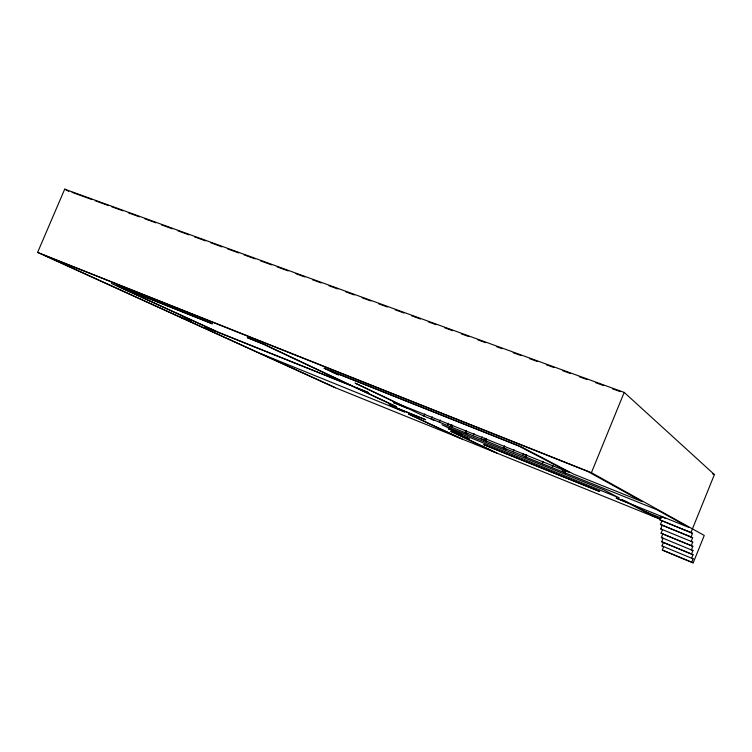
<?xml version="1.0" encoding="UTF-8"?>
<svg xmlns="http://www.w3.org/2000/svg" width="752" height="752" viewBox="0 0 752 752"><rect width="100%" height="100%" fill="white"/><g stroke="black" fill="none" stroke-linecap="round" stroke-linejoin="round"><path stroke-width="1.13" d="M37.6 252.409L591.42 472.688L704.257 535.443L693.194 562.853L691.708 562.261L693.1 558.811L691.605 558.191L693.015 554.713L691.511 554.064L692.921 550.558L691.408 549.872L692.827 546.347L691.304 545.623L692.733 542.07L691.191 541.318L692.639 537.736L691.088 536.937L692.545 533.337L690.975 532.501L714.4 474.568L624.188 392.403L64.71 189.147L37.6 252.409L334.358 387.336L659.645 518.983L660.519 516.821M692.545 533.337L660.087 519.989L661.544 516.408L665.67 518.617M692.639 537.736L660.425 524.473L661.863 520.91M692.827 546.347L661.064 533.234L662.493 529.728L660.745 528.882L662.183 525.347M693.015 554.713L661.694 541.76L663.095 538.3L661.384 537.53L662.794 534.042M691.708 562.261L662.305 550.05L663.687 546.629L662.004 545.933L663.396 542.493M591.42 472.688L624.188 392.403M631.323 504.216L688.776 527.396L656.646 509.602L524.83 456.699L522.668 455.618L523.542 453.484M524.83 456.699L525.723 454.537M526.673 454.875L525.78 457.037L526.268 457.282M542.192 463.627L543.104 461.371M552.081 467.453L552.955 465.319M561.998 471.438L562.872 469.295M563.746 472.331L564.62 470.197M565.861 470.62L564.978 472.782L565.419 473.008M432.193 416.73L431.291 418.902L467.735 433.763L465.093 432.475L465.977 430.332M465.14 432.673L466.033 430.529M473.187 435.728L474.07 433.575M504.545 445.823L503.652 447.985L505.917 449.104L481.336 438.999L482.229 436.837M483.903 440.258L484.786 438.115M486.403 438.689L485.51 440.851L486.046 441.114M513.127 451.783L514.02 449.611M431.291 418.902L434.111 420.255L423.855 416.082L424.748 413.938M439.356 422.135L440.258 419.964M447.468 425.397L448.352 423.263M450.213 426.722L451.106 424.56M452.666 425.134L451.773 427.296L452.337 427.578M72.079 192.352L91.923 199.571M95.231 200.775L108.467 205.587M111.775 206.791L122.802 210.795M128.319 212.797L139.346 216.811M144.854 218.813L155.88 222.827M161.398 224.829L172.424 228.834M177.942 230.845L188.968 234.85M194.477 236.852L205.512 240.866M211.021 242.868L222.047 246.872M227.565 248.884L238.591 252.888M244.109 254.89L255.135 258.904M260.643 260.906L271.669 264.92M277.187 266.922L288.213 270.927M295.931 273.737L304.757 276.943M312.475 279.753L321.292 282.959M329.019 285.76L337.836 288.975M345.553 291.776L354.38 294.981M362.097 297.792L370.924 300.997M378.641 303.808L387.459 307.013M395.185 309.815L404.003 313.02M411.72 315.831L420.547 319.036M428.264 321.847L435.981 324.648M444.808 327.853L452.525 330.664M461.343 333.869L469.069 336.68M477.887 339.885L485.604 342.686M496.63 346.7L502.148 348.702M513.174 352.716L520.892 355.517M529.718 358.723L537.436 361.533M546.262 364.739L553.98 367.549M562.797 370.755L570.514 373.556M579.341 376.771L587.058 379.572M595.885 382.777L603.602 385.588M612.419 388.793L620.146 391.595M712.558 473.863L714.4 474.568M662.305 550.05L693.194 562.853M465.093 432.475L481.336 438.999M503.652 447.985L522.668 455.618M460.6 433.707L448.389 428.79L619.357 497.965L603.988 489.947L441.922 424.748L461.869 434.318M646.259 512.009L661.14 518.015M660.087 519.989L690.975 532.501M660.425 524.473L691.088 536.937M660.745 528.882L692.733 542.07M661.064 533.234L691.304 545.623M661.384 537.53L692.921 550.558M661.694 541.76L691.511 554.064M662.004 545.933L693.1 558.811M260.596 353.656L335.524 387.741M462.16 438.989L408.449 413.976L459.416 437.88M396.06 408.167L389.066 404.896L425.688 419.738L393.597 406.813L404.698 412.021L258.904 352.895L180.452 317.203L191.6 321.677L189.495 320.719L178.327 316.235L43.926 255.097L587.575 471.372L642.387 501.716L573.917 474.258L521.352 446.838L323.999 368.189L334.743 373.34L338.748 374.938L330.241 370.849L518.184 445.767L569.753 472.594L402.198 405.413L355.123 383.116L406.747 407.875L393.343 402.499L408.345 408.646L423.855 416.082M496.978 453.08L455.073 433.18L469.267 438.905L468.082 438.341L450.777 431.366L494.158 451.943M655.819 517.367L628.606 503.21L616.095 498.068L627.807 502.797L622.101 499.826L625.673 501.264L659.645 518.983M64.71 189.147L68.827 191.393M209.846 322.693L111.493 283.504L215.993 331.35L204.563 326.763L206.64 327.712L352.312 386.161L396.379 406.729L355.734 387.534L368.677 392.732L366.976 391.924L353.995 386.716L264.695 344.557L247.229 337.592L263.209 344.134L350.564 385.334L219.058 332.581L117.585 286.089L212.337 323.858L209.846 322.693M598.818 491.094L483.705 444.648L599.692 491.535L598.818 491.094"/></g></svg>
